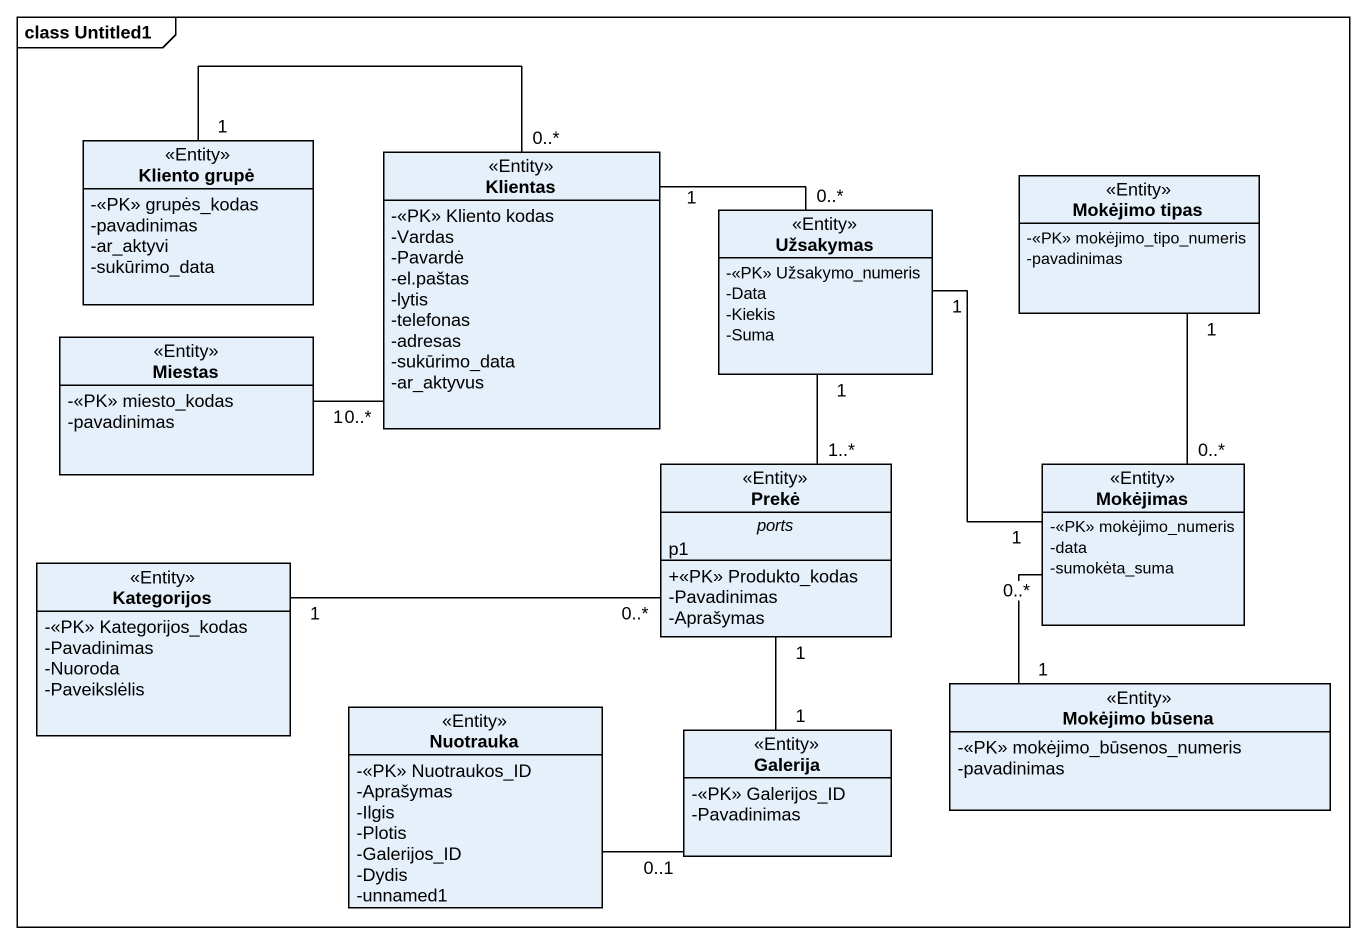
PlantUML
@startuml
mainframe class Untitled1
hide circle
hide empty members
skinparam classAttributeIconSize 0
class "Kliento grupė" as Kliento_grupė <<Entity>> {
  -<<PK>> grupės_kodas
  -pavadinimas
  -ar_aktyvi
  -sukūrimo_data
}
class Klientas <<Entity>> {
  -<<PK>> Kliento kodas
  -Vardas
  -Pavardė
  -el.paštas
  -lytis
  -telefonas
  -adresas
  -sukūrimo_data
  -ar_aktyvus
}
class Užsakymas <<Entity>> {
  -<<PK>> Užsakymo_numeris
  -Data
  -Kiekis
  -Suma
}
class "Mokėjimo tipas" as Mokėjimo_tipas <<Entity>> {
  -<<PK>> mokėjimo_tipo_numeris
  -pavadinimas
}
class Miestas <<Entity>> {
  -<<PK>> miesto_kodas
  -pavadinimas
}
class Prekė <<Entity>> {
  -- ports --
  p1
  --
  +<<PK>> Produkto_kodas
  -Pavadinimas
  -Aprašymas
}
class Mokėjimas <<Entity>> {
  -<<PK>> mokėjimo_numeris
  -data
  -sumokėta_suma
}
class Kategorijos <<Entity>> {
  -<<PK>> Kategorijos_kodas
  -Pavadinimas
  -Nuoroda
  -Paveikslėlis
}
class Nuotrauka <<Entity>> {
  -<<PK>> Nuotraukos_ID
  -Aprašymas
  -Ilgis
  -Plotis
  -Galerijos_ID
  -Dydis
  -unnamed1
}
class Galerija <<Entity>> {
  -<<PK>> Galerijos_ID
  -Pavadinimas
}
class "Mokėjimo būsena" as Mokėjimo_būsena <<Entity>> {
  -<<PK>> mokėjimo_būsenos_numeris
  -pavadinimas
}
Klientas "0..*" -left- "1" Kliento_grupė
Klientas "1" -right- "0..*" Užsakymas
Klientas "0..*" -left- "1" Miestas
Užsakymas "1" -- "1" Mokėjimas
Prekė "1..*" -up- "1" Užsakymas
Mokėjimas "0..*" -up- "1" Mokėjimo_tipas
Mokėjimas "0..*" -- "1" Mokėjimo_būsena
Kategorijos "1" -right- "0..*" Prekė
Galerija "1" -up- "1" Prekė
Galerija "0..1" -left- Nuotrauka
@enduml
